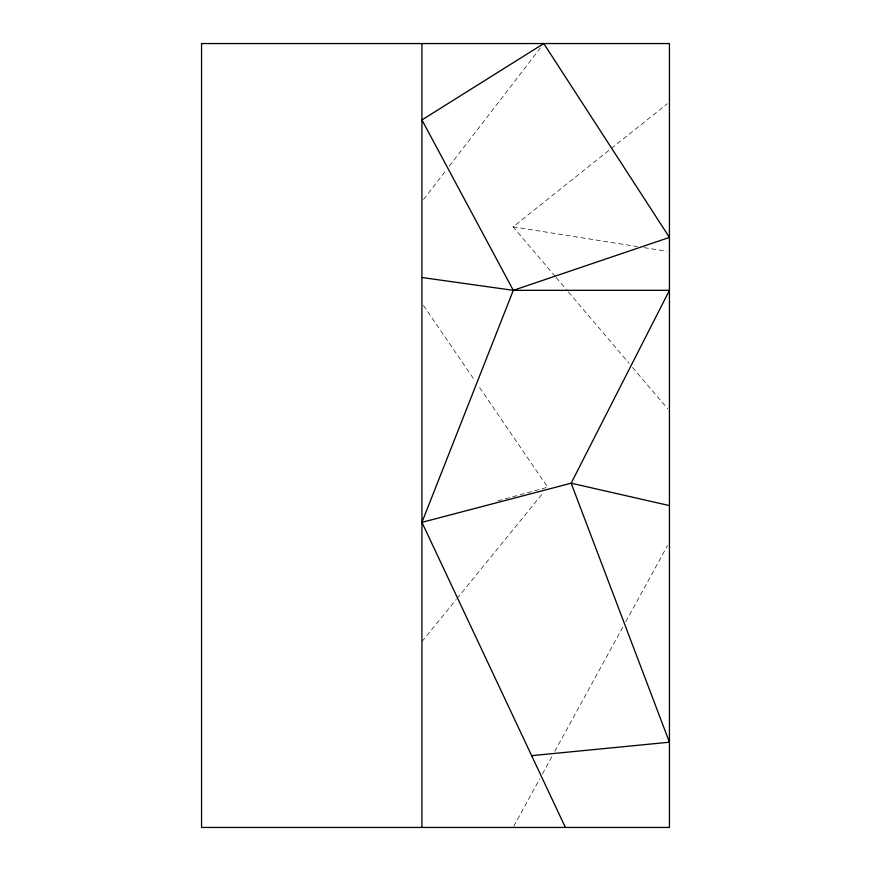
<?xml version="1.0" encoding="UTF-8"?>
<svg xmlns="http://www.w3.org/2000/svg" width="871" height="871" viewBox="0 0 871 871"><rect width="100%" height="100%" fill="white"/><g stroke="black" fill="none" stroke-linecap="round" stroke-linejoin="round"><path stroke-width="0.65" stroke-dasharray="4.36 3.27" d="M513.759 826.263L539.813 778.696M542.415 773.938L552.192 756.093M554.794 751.335L623.19 626.467M625.792 621.72L667.48 545.605M423.589 199.448L445.974 170.422M449.294 166.121L540.477 47.851M421.934 641.589L456.154 599.575M457.014 598.529L543.428 492.453M555.263 276.466L513.106 226.852L667.317 103.747M497.918 500.803L547.707 487.194L477.918 385.102M513.106 226.852L637.376 246.58M644.05 247.636L666.761 251.24M556.144 277.501L567.565 290.936M568.436 291.97L629.036 363.294M632.553 367.42L667.687 408.771M423.469 305.449L474.847 380.616"/><path stroke-width="1.31" d="M565.388 827.45L421.934 522.35L513.313 290.337L421.934 119.937L543.787 43.55L669.44 237.413L513.313 290.337L421.934 277.501M421.934 522.35L571.158 483.198L669.44 505.594M531.637 755.658L669.44 742.201L571.158 483.198L669.44 290.337L513.313 290.337M421.934 43.55L421.934 827.45M669.44 43.55L201.56 43.55L201.56 827.45L669.44 827.45L669.44 43.55"/></g></svg>
